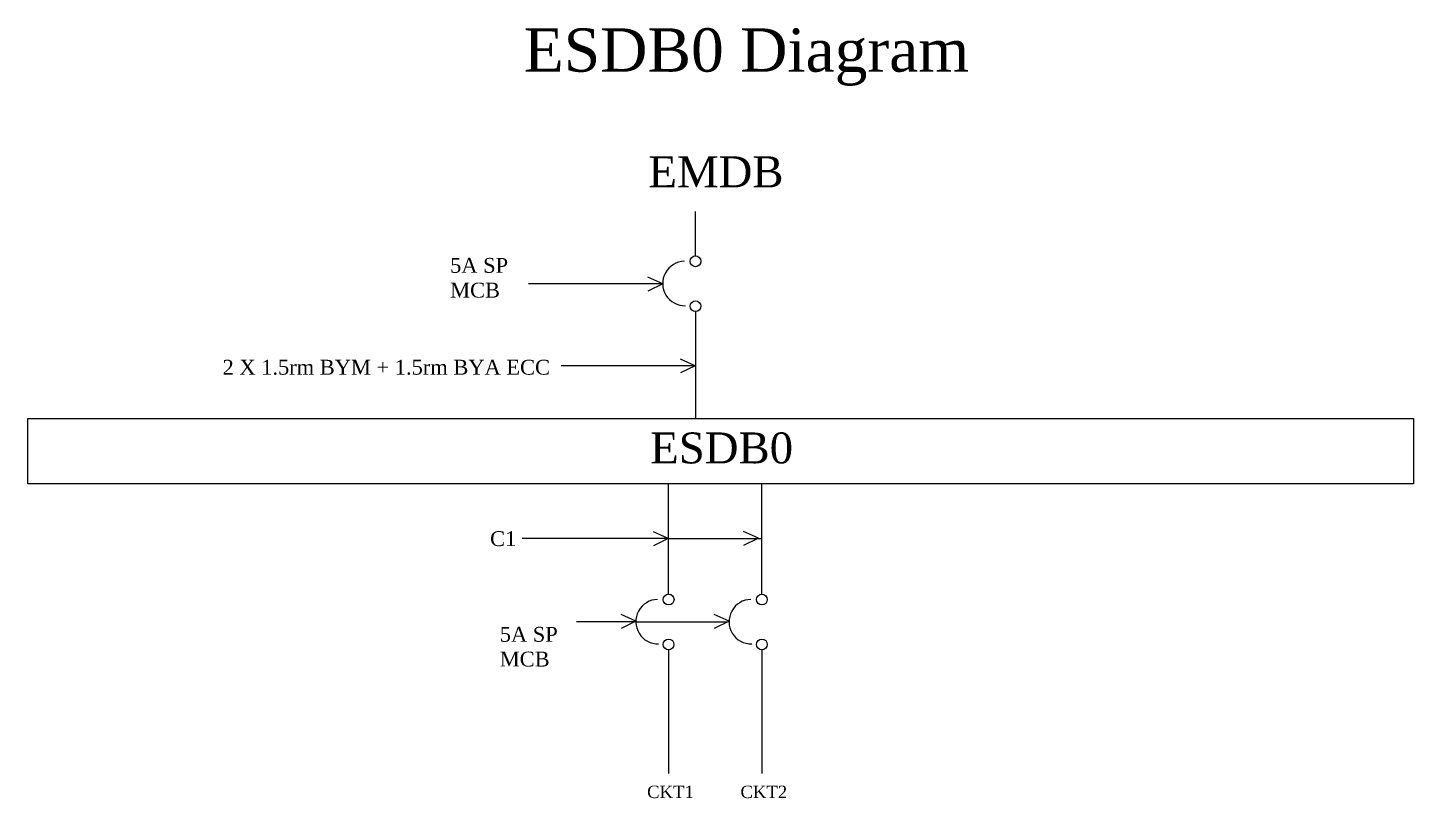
# Model space of a CAD drawing. Header units: feet. Extents: x -1909 to 11484, y -1193 to 2041.
# Drawn here: x -196 to 923, y -920 to -298 of the extents above; entities that cross this region are included whole.
import ezdxf

# ---------------------------------------------------------------- set-up
doc = ezdxf.new("R2010")
doc.units = ezdxf.units.FT
doc.header["$LTSCALE"] = 20
doc.header["$MEASUREMENT"] = 0
doc.layers.add('switchboard', color=60, linetype='Continuous', lineweight=0)
doc.layers.add('switchboard_text', color=60, linetype='Continuous', lineweight=0)
doc.styles.get("Standard").update_dxf_attribs({"font": 'times.ttf', "height": 18})

msp = doc.modelspace()

# ---------------------------------------------------------------- linework, layer by layer
at = {"layer": 'switchboard'}
for p, q in [((343.4, -482), (343.4, -446.3)), ((343.4, -527), (343.4, -613.5)), ((321.7, -755.3), (321.7, -666.2)), ((397, -755.3), (397, -666.2)), ((481.7, -666.2), (481.7, -666)), ((321.6, -800.4), (321.6, -900.2)), ((397, -800.4), (397, -900.2))]:
    msp.add_line(p, q, dxfattribs=at)
at = {"layer": 'switchboard', "color": 7}
for p, q in [((316.9, -504.7), (305, -499.3)), ((316.9, -504.7), (208.6, -504.7)), ((316.9, -504.7), (305, -510.6)), ((343.2, -570.8), (331.3, -565.4)), ((343.2, -570.8), (234.9, -570.8)), ((343.2, -570.8), (331.3, -576.6)), ((321.4, -710.4), (309.5, -705)), ((394.2, -710.2), (382.3, -704.8)), ((321.4, -710.4), (203.5, -710.4)), ((321.4, -710.4), (309.5, -716.2)), ((321.4, -710.4), (397, -710.4)), ((394.2, -710.2), (382.3, -716)), ((295.3, -777.3), (283.3, -771.9)), ((370.5, -777.3), (358.5, -771.9)), ((295.2, -777.6), (247.3, -777.6)), ((295.3, -777.3), (283.3, -783.1)), ((295.2, -777.6), (369.9, -777.6)), ((370.5, -777.3), (358.5, -783.1))]:
    msp.add_line(p, q, dxfattribs=at)
at = {"layer": 'switchboard'}
msp.add_lwpolyline([(-196, -613.5), (923.2, -613.5), (923.2, -666.2), (-196, -666.2)], close=True, dxfattribs=at)
for centre in [(343.4, -486.4), (343.4, -522.7), (321.7, -759.7), (397, -759.7), (321.6, -796), (397, -796)]:
    msp.add_circle(centre, 4.37, dxfattribs=at)
for centre in [(334.9, -504.3), (313.2, -777.6), (388.5, -777.6)]:
    msp.add_arc(centre, 18, 91.3607, 271.3607, dxfattribs=at)

# ---------------------------------------------------------------- texts
at = {"layer": 'switchboard', "color": 7, "insert": (-38.6, -566), "char_height": 12, "width": 271.612, "attachment_point": 1}
msp.add_mtext('2 X 1.5rm BYM + 1.5rm BYA ECC', dxfattribs=at)
at = {"layer": 'switchboard_text', "attachment_point": 1}
for s, insert, char_height, width in [('ESDB0 Diagram', (204.7, -298.2), 35, 1196.231), ('EMDB', (305.4, -401.6), 25, 40.056), ('{\\C7;5A SP\\PMCB}', (145.2, -483.7), 12, 108.05), ('ESDB0', (306.8, -624.7), 25, 40.056), ('{\\C7;C1}', (177.5, -704.5), 12, 108.05), ('{\\C7;5A SP\\PMCB}', (185.3, -781.8), 12, 108.05), ('CKT1', (304.3, -910.1), 10, 40.056), ('CKT2', (379.7, -910.1), 10, 40.056)]:
    msp.add_mtext(s, dxfattribs=dict(at, insert=insert, char_height=char_height, width=width))

doc.saveas('drawing.dxf')
